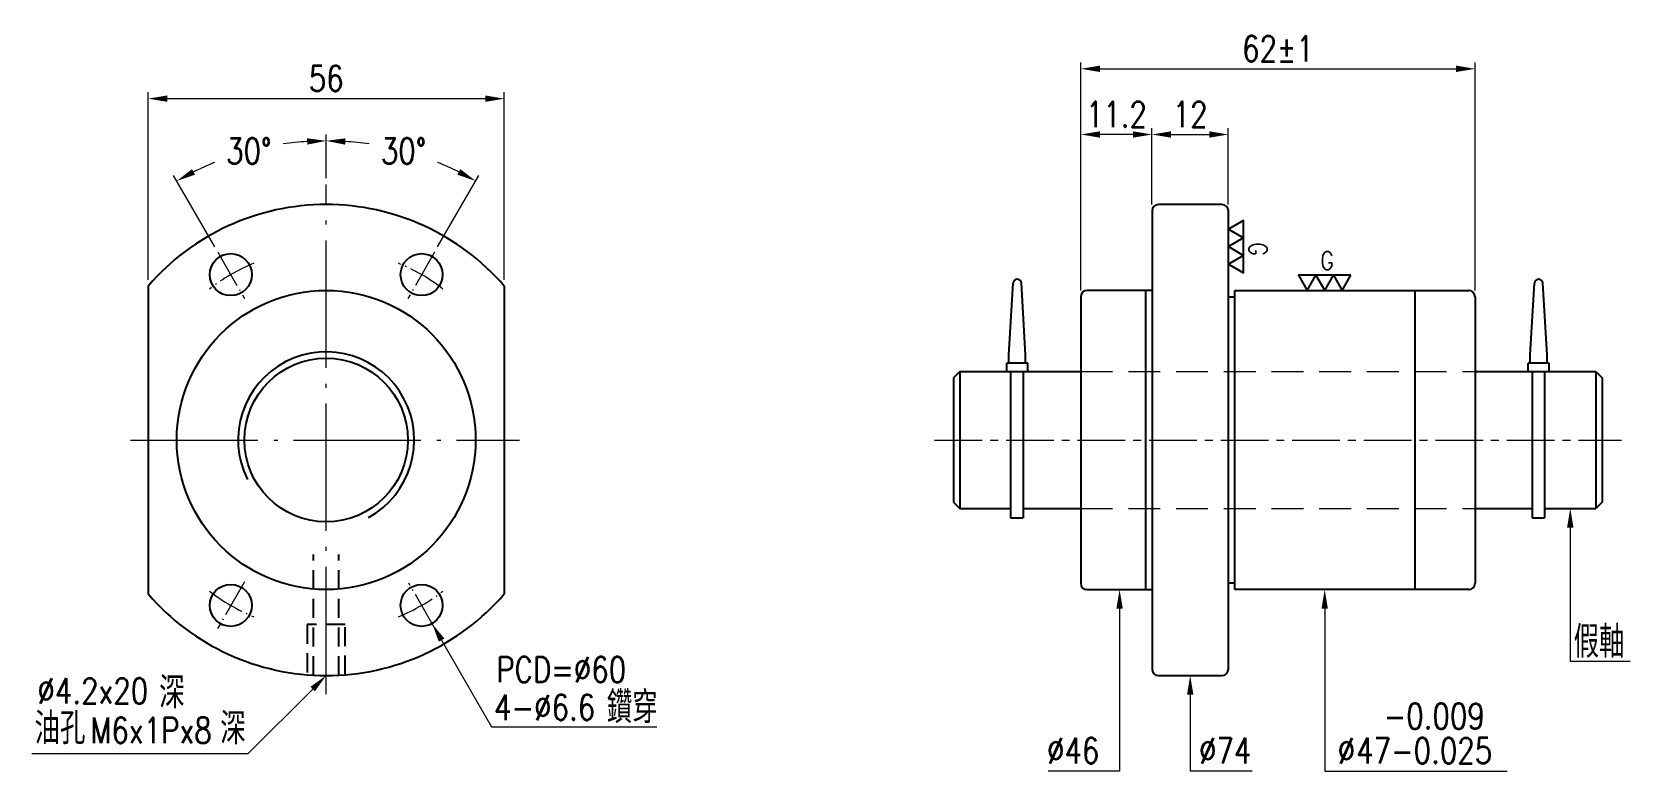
# Model space of a CAD drawing. Header units: millimetres. Extents: x 13 to 264, y -476 to -360.
import ezdxf
from ezdxf.enums import TextEntityAlignment as Align

# ---------------------------------------------------------------- set-up
doc = ezdxf.new("R2010")
doc.units = ezdxf.units.MM
doc.header["$LTSCALE"] = 10
for name, pattern in [('C', [2.5625, 2, -0.25, 0.0625, -0.25]), ('CENTER2', [1.125, 0.75, -0.125, 0.125, -0.125]), ('H', [0.75, 0.5, -0.25]), ('HIDDEN', [0.375, 0.25, -0.125])]:
    doc.linetypes.add(name, pattern=pattern)
doc.layers.get('0').update_dxf_attribs({"linetype": 'CONTINUOUS'})
doc.layers.get('DEFPOINTS').update_dxf_attribs({"linetype": 'CONTINUOUS'})
for name, color, linetype, lineweight in [('01', 1, 'CENTER2', 5), ('03', 94, 'CONTINUOUS', 15), ('05', 5, 'HIDDEN', 9), ('C', 1, 'C', 5)]:
    doc.layers.add(name, color=color, linetype=linetype, lineweight=lineweight)
doc.layers.add('H', color=2, linetype='H')
doc.layers.add('L1', color=4, linetype='CONTINUOUS')
doc.styles.add('SIMPLEX', font='SIMPLEX.shx', dxfattribs={"width": 0.8, "height": 4, "bigfont": 'chineset.shx'})
doc.dimstyles.new('STANDARD$0', dxfattribs={"dimscale": 0, "dimtxt": 3.2, "dimasz": 3, "dimexe": 1, "dimexo": 1, "dimgap": 1, "dimtad": 1, "dimdec": 3, "dimdsep": 46, "dimtxsty": 'SIMPLEX', "dimcen": 0.09, "dimclrd": 256, "dimclre": 256, "dimclrt": 4, "dimadec": 1, "dimazin": 2, "dimtp": -0.1, "dimtm": 0.2, "dimtfac": 1, "dimtdec": 3, "dimtmove": 0, "dimatfit": 3, "dimfxl": 0, "dimtvp": 0.790698, "dimlwd": -1, "dimlwe": -1, "dimarcsym": 0})
doc.dimstyles.new('STANDARD$2', dxfattribs={"dimscale": 0, "dimtxt": 4, "dimasz": 3, "dimexe": 2.2, "dimexo": 2.2, "dimgap": 2.2, "dimtad": 0, "dimtih": 1, "dimtoh": 1, "dimdec": 3, "dimrnd": 0.0005, "dimdsep": 46, "dimtxsty": 'SIMPLEX', "dimcen": 0.09, "dimclrd": 256, "dimclre": 256, "dimclrt": 4, "dimadec": 1, "dimazin": 2, "dimtp": -0.1, "dimtm": 0.2, "dimtfac": 1, "dimtdec": 3, "dimtmove": 2, "dimatfit": 3, "dimfxl": 0, "dimtvp": 0.790698, "dimlwd": -1, "dimlwe": -1, "dimarcsym": 0})

# ---------------------------------------------------------------- blocks, each defined once
blk = doc.blocks.new('*D51')
at = {"layer": '03'}
for p, q in [((188.71, -386.81), (188.71, -374.81)), ((191.71, -375.81), (197.71, -375.81)), ((200.71, -386.81), (200.71, -374.81))]:
    blk.add_line(p, q, dxfattribs=at)
for points in [[(191.71, -375.31), (191.71, -376.31), (188.71, -375.81)], [(197.71, -375.31), (197.71, -376.31), (200.71, -375.81)]]:
    blk.add_solid(points, dxfattribs=at)
at = {"layer": 'DEFPOINTS', "color": 0}
for p in [(200.71, -375.81), (188.71, -387.81), (200.71, -387.81)]:
    blk.add_point(p, dxfattribs=at)
at = {"layer": '03', "color": 4, "insert": (194.71, -372.65), "char_height": 4, "attachment_point": 5, "style": 'SIMPLEX'}
blk.add_mtext('12', dxfattribs=at)
blk = doc.blocks.new('*D52')
at = {"layer": '03'}
for p, q in [((177.51, -400.31), (177.51, -374.81)), ((185.71, -375.81), (180.51, -375.81)), ((188.71, -386.81), (188.71, -374.81))]:
    blk.add_line(p, q, dxfattribs=at)
for points in [[(180.51, -375.31), (180.51, -376.31), (177.51, -375.81)], [(185.71, -375.31), (185.71, -376.31), (188.71, -375.81)]]:
    blk.add_solid(points, dxfattribs=at)
at = {"layer": 'DEFPOINTS', "color": 0}
for p in [(177.51, -375.81), (188.71, -387.81), (177.51, -401.31)]:
    blk.add_point(p, dxfattribs=at)
at = {"layer": '03', "color": 4, "insert": (183.11, -372.65), "char_height": 4, "attachment_point": 5, "style": 'SIMPLEX'}
blk.add_mtext('11.2', dxfattribs=at)
blk = doc.blocks.new('*D53')
at = {"layer": '03'}
for p, q in [((177.51, -400.31), (177.51, -364.49)), ((180.51, -365.49), (236.51, -365.49)), ((239.51, -400.31), (239.51, -364.49))]:
    blk.add_line(p, q, dxfattribs=at)
for points in [[(180.51, -364.99), (180.51, -365.99), (177.51, -365.49)], [(236.51, -364.99), (236.51, -365.99), (239.51, -365.49)]]:
    blk.add_solid(points, dxfattribs=at)
at = {"layer": 'DEFPOINTS', "color": 0}
for p in [(239.51, -365.49), (177.51, -401.31), (239.51, -401.31)]:
    blk.add_point(p, dxfattribs=at)
at = {"layer": '03', "color": 4, "insert": (208.51, -362.33), "char_height": 4, "attachment_point": 5, "style": 'SIMPLEX'}
blk.add_mtext('62%%P1', dxfattribs=at)
blk = doc.blocks.new('*D54')
at = {"layer": '03'}
for p, q in [((58.86, -382.68), (58.86, -375.81)), ((76.38, -393.46), (82.86, -382.24))]:
    blk.add_line(p, q, dxfattribs=at)
for start, end in [(81.7132, 86.3422), (63.6578, 68.0677)]:
    blk.add_arc((58.86, -423.81), 47, start, end, dxfattribs=at)
for points in [[(61.84, -377.41), (61.87, -376.41), (58.86, -376.81)], [(79.95, -381.25), (79.48, -382.13), (82.36, -383.11)]]:
    blk.add_solid(points, dxfattribs=at)
at = {"layer": 'DEFPOINTS', "color": 0}
for p in [(74.93, -379.65), (58.86, -383.68), (75.88, -394.32), (71.71, -401.56), (58.86, -463.72)]:
    blk.add_point(p, dxfattribs=at)
at = {"layer": '03', "color": 4, "insert": (71.02, -378.41), "char_height": 4, "attachment_point": 5, "style": 'SIMPLEX'}
blk.add_mtext('30°', dxfattribs=at)
blk = doc.blocks.new('*D55')
at = {"layer": '03'}
for p, q in [((58.86, -382.68), (58.86, -375.81)), ((41.33, -393.46), (34.86, -382.24))]:
    blk.add_line(p, q, dxfattribs=at)
for start, end in [(93.6578, 98.2868), (111.9323, 116.3422)]:
    blk.add_arc((58.86, -423.81), 47, start, end, dxfattribs=at)
for points in [[(55.85, -376.41), (55.88, -377.41), (58.86, -376.81)], [(38.24, -382.13), (37.77, -381.25), (35.36, -383.11)]]:
    blk.add_solid(points, dxfattribs=at)
at = {"layer": 'DEFPOINTS', "color": 0}
for p in [(50.7, -377.53), (58.86, -383.68), (41.83, -394.32), (46.01, -401.56), (58.86, -463.72)]:
    blk.add_point(p, dxfattribs=at)
at = {"layer": '03', "color": 4, "insert": (46.69, -378.41), "char_height": 4, "attachment_point": 5, "style": 'SIMPLEX'}
blk.add_mtext('30°', dxfattribs=at)
blk = doc.blocks.new('*D56')
at = {"layer": '03'}
for p, q in [((30.86, -398.63), (30.86, -369.18)), ((86.86, -398.63), (86.86, -369.18)), ((33.86, -370.18), (83.86, -370.18))]:
    blk.add_line(p, q, dxfattribs=at)
for points in [[(33.86, -369.68), (33.86, -370.68), (30.86, -370.18)], [(83.86, -369.68), (83.86, -370.68), (86.86, -370.18)]]:
    blk.add_solid(points, dxfattribs=at)
at = {"layer": 'DEFPOINTS', "color": 0}
for p in [(86.86, -370.18), (30.86, -399.63), (86.86, -399.63)]:
    blk.add_point(p, dxfattribs=at)
at = {"layer": '03', "color": 4, "insert": (58.86, -367.01), "char_height": 4, "attachment_point": 5, "style": 'SIMPLEX'}
blk.add_mtext('56', dxfattribs=at)

msp = doc.modelspace()

# ---------------------------------------------------------------- linework, layer by layer
for p, q in [((199.714, -386.8123), (189.714, -386.8123)), ((188.714, -387.8123), (188.714, -459.8123)), ((200.714, -459.8123), (200.714, -387.8123)), ((166.194, -410.4223), (166.8547, -399.194)), ((168.834, -410.4223), (168.1732, -399.194)), ((248.194, -410.4223), (248.8547, -399.194)), ((250.834, -410.4223), (250.1732, -399.194)), ((30.8595, -399.6255), (30.8595, -447.9991)), ((86.8595, -399.6255), (86.8595, -447.9991)), ((177.514, -401.3123), (177.514, -446.3123)), ((188.714, -400.3123), (178.514, -400.3123)), ((187.714, -400.3123), (187.714, -447.3123)), ((200.714, -401.3123), (201.714, -401.3123)), ((201.714, -447.3123), (201.714, -400.3123)), ((201.714, -400.3123), (230.014, -400.3123)), ((230.014, -400.3123), (230.014, -447.3123)), ((230.014, -400.3123), (238.514, -400.3123)), ((239.514, -401.3123), (239.514, -446.3123)), ((169.164, -411.7423), (165.864, -411.7423)), ((165.864, -413.0623), (165.864, -411.7423)), ((166.194, -411.7423), (166.194, -410.4223)), ((168.834, -411.7423), (168.834, -410.4223)), ((169.164, -413.0623), (169.164, -411.7423)), ((251.164, -411.7423), (247.864, -411.7423)), ((247.864, -413.0623), (247.864, -411.7423)), ((248.194, -411.7423), (248.194, -410.4223)), ((250.834, -411.7423), (250.834, -410.4223)), ((251.164, -413.0623), (251.164, -411.7423)), ((158.514, -413.0623), (157.514, -414.0623)), ((157.514, -414.0623), (157.514, -433.5623)), ((158.514, -413.0623), (177.514, -413.0623)), ((158.514, -413.0623), (158.514, -434.5623)), ((165.864, -413.0623), (169.164, -413.0623)), ((166.4689, -413.0623), (166.4689, -436.0623)), ((168.4489, -413.0623), (168.4489, -436.0623)), ((239.514, -413.0623), (258.514, -413.0623)), ((247.864, -413.0623), (251.164, -413.0623)), ((248.4689, -413.0623), (248.4689, -436.0623)), ((250.4489, -413.0623), (250.4489, -436.0623)), ((258.514, -413.0623), (258.514, -434.5623)), ((258.514, -413.0623), (259.514, -414.0623)), ((259.514, -414.0623), (259.514, -433.5623)), ((157.514, -433.5623), (158.514, -434.5623)), ((158.514, -434.5623), (166.4689, -434.5623)), ((168.4489, -434.5623), (177.514, -434.5623)), ((239.514, -434.5623), (248.4689, -434.5623)), ((250.4489, -434.5623), (258.514, -434.5623)), ((259.514, -433.5623), (258.514, -434.5623)), ((166.4689, -436.0623), (168.4489, -436.0623)), ((248.4689, -436.0623), (250.4489, -436.0623)), ((201.714, -446.3123), (200.714, -446.3123)), ((178.514, -447.3123), (188.714, -447.3123)), ((230.014, -447.3123), (201.714, -447.3123)), ((238.514, -447.3123), (230.014, -447.3123)), ((189.714, -460.8123), (199.714, -460.8123))]:
    msp.add_line(p, q)
for centre, radius in [((43.8595, -397.8315), 3.3), ((73.8595, -397.8315), 3.3), ((58.8595, -423.8123), 23.5), ((58.8595, -423.8123), 12.85), ((43.8595, -449.7931), 3.3), ((73.8595, -449.7931), 3.3)]:
    msp.add_circle(centre, radius)
for centre, radius, start, end in [((58.8595, -423.8123), 37, 40.820891, 139.179109), ((189.714, -387.8123), 1, 90, 180), ((199.714, -387.8123), 1, 0, 90), ((167.514, -399.2257), 0.66, 2.753997, 177.246003), ((249.514, -399.2257), 0.66, 2.753997, 177.246003), ((178.514, -401.3123), 1, 90, 180), ((238.514, -401.3123), 1, 0, 90), ((178.514, -446.3123), 1, 180, 270), ((238.514, -446.3123), 1, 270, 0), ((58.8595, -423.8123), 37, 220.820891, 319.179109), ((189.714, -459.8123), 1, 180, 270), ((199.714, -459.8123), 1, 270, 0)]:
    msp.add_arc(centre, radius, start, end)
at = {"layer": '01'}
msp.add_line((154.514, -423.8123), (262.514, -423.8123), dxfattribs=at)
at = {"layer": '03'}
for p, q in [((254.4814, -437.5623), (254.4814, -458.5808)), ((183.614, -450.3123), (183.614, -475.8123)), ((215.864, -450.3123), (215.864, -475.8123)), ((77.0095, -455.249), (84.8643, -468.854)), ((254.4814, -458.5808), (263.8778, -458.5808)), ((56.7339, -462.9293), (46.57, -473.0519)), ((194.714, -463.8123), (194.714, -475.8123)), ((84.8643, -468.854), (110.8474, -468.854)), ((12.5947, -473.0519), (46.57, -473.0519)), ((181.6292, -475.8123), (172.3622, -475.8123)), ((183.614, -475.8123), (181.6292, -475.8123)), ((202.9425, -475.8123), (194.714, -475.8123)), ((204.4659, -475.8123), (202.9425, -475.8123)), ((215.864, -475.8123), (244.535, -475.8123))]:
    msp.add_line(p, q, dxfattribs=at)
for points in [[(253.9814, -437.5623), (254.9814, -437.5623), (254.4814, -434.5623)], [(183.114, -450.3123), (184.114, -450.3123), (183.614, -447.3123)], [(215.364, -450.3123), (216.364, -450.3123), (215.864, -447.3123)], [(76.5765, -455.499), (77.4425, -454.999), (75.5095, -452.6509)], [(56.381, -462.575), (57.0867, -463.2836), (58.8595, -460.8123)], [(194.214, -463.8123), (195.214, -463.8123), (194.714, -460.8123)]]:
    msp.add_solid(points, dxfattribs=at)
at = {"layer": '05', "ltscale": 2}
for p, q in [((177.514, -413.0623), (239.514, -413.0623)), ((177.514, -434.5623), (239.514, -434.5623))]:
    msp.add_line(p, q, dxfattribs=at)
at = {"layer": 'C'}
for p, q in [((58.8595, -463.7187), (58.8595, -383.6817)), ((28.112, -423.8123), (89.233, -423.8123))]:
    msp.add_line(p, q, dxfattribs=at)
at = {"layer": 'C', "ltscale": 0.3}
for p, q in [((41.8343, -394.3237), (46.0095, -401.5554)), ((75.8847, -394.3237), (71.7095, -401.5554)), ((46.0095, -446.0691), (41.7648, -453.4212)), ((75.8847, -453.3008), (71.8343, -446.2853))]:
    msp.add_line(p, q, dxfattribs=at)
for start, end in [(112.258323, 127.741677), (52.258323, 67.741677), (232.258323, 247.741677), (292.258323, 307.741677)]:
    msp.add_arc((58.8595, -423.8123), 30, start, end, dxfattribs=at)
at = {"layer": 'H', "color": 5, "ltscale": 0.6}
for p, q in [((56.8595, -460.7582), (56.8595, -441.8123)), ((60.8595, -460.7582), (60.8595, -441.8123)), ((55.8595, -452.8123), (55.8595, -460.6905)), ((61.8595, -452.8123), (55.8595, -452.8123)), ((61.8595, -460.6905), (61.8595, -452.8123))]:
    msp.add_line(p, q, dxfattribs=at)
at = {"layer": 'L1'}
for points in [[(203.0918, -392.0604), (203.0918, -389.3148), (200.714, -390.6876)], [(203.0918, -394.8061), (203.0918, -392.0604), (200.714, -393.4333)], [(203.0918, -397.5518), (203.0918, -394.8061), (200.714, -396.1789)], [(214.4911, -397.9345), (211.7454, -397.9345), (213.1183, -400.3123)], [(217.2368, -397.9345), (214.4911, -397.9345), (215.864, -400.3123)], [(219.9825, -397.9345), (217.2368, -397.9345), (218.6096, -400.3123)]]:
    msp.add_lwpolyline(points, close=True, dxfattribs=at)
msp.add_arc((58.8595, -423.8123), 13.85, 298.664987, 206.525269, dxfattribs=at)

# ---------------------------------------------------------------- texts
at = {"layer": '03', "color": 4, "style": 'SIMPLEX', "width": 0.8}
for s, height, p in [('深', 5, (32.5972, -465.9936)), ('油孔       ', 5, (13, -471.6047)), ('深', 5, (42.191, -471.6047)), ('   -0.009', 4, (217.9732, -469.1956)), ('∅', 4, (217.9107, -474.6123)), ('47-0.025', 4, (220.8059, -474.6123))]:
    msp.add_text(s, height=height, dxfattribs=at).set_placement(p)
at = {"layer": '03', "color": 4, "style": 'SIMPLEX'}
for s, insert, char_height, attachment_point in [('假軸', (255.0085, -458.0284), 5, 7), ('PCD=%%C60', (85.5954, -461.8738), 4, 7), ('%%c4.2x20', (13.4565, -465.2295), 4, 7), ('4-%%C6.6', (85.2522, -467.8222), 4, 7), ('鑽穿', (102.9852, -468.3086), 5, 7), ('M6x1Px8', (21.7945, -471.4196), 4, 7), ('%%C46', (180.4292, -474.6123), 4, 9), ('%%C74', (204.3299, -474.6123), 4, 9)]:
    msp.add_mtext(s, dxfattribs=dict(at, insert=insert, char_height=char_height, attachment_point=attachment_point))
at = {"layer": 'L1', "style": 'SIMPLEX', "width": 0.8}
msp.add_text('G', height=2.8636, rotation=270, dxfattribs=at).set_placement((205.3889, -392.7705), align=Align.MIDDLE_LEFT)
msp.add_text('G', height=2.8636, dxfattribs=at).set_placement((215.2012, -395.6374), align=Align.MIDDLE_LEFT)

# ---------------------------------------------------------------- dimensions: what is measured, and where the dimension line sits
at = {"layer": '03'}
dim = msp.add_linear_dim(base=(239.514, -365.4946), p1=(177.514, -401.3123), p2=(239.514, -401.3123), text='<>%%P1', dimstyle='STANDARD$0', override={"dimscale": 1, "dimtxt": 4, "dimgap": 1.2, "dimtad": 0}, dxfattribs=at)
dim.commit()
dim.dimension.update_dxf_attribs({"geometry": '*D53', "text_midpoint": (208.514, -362.3318)})
for base, p1, p2, picture, middle in [((86.8595, -370.1763), (30.8595, -399.6255), (86.8595, -399.6255), '*D56', (58.8595, -367.0135)), ((177.514, -375.8123), (188.714, -387.8123), (177.514, -401.3123), '*D52', (183.114, -372.6495)), ((200.714, -375.8123), (188.714, -387.8123), (200.714, -387.8123), '*D51', (194.714, -372.6495))]:
    dim = msp.add_linear_dim(base=base, p1=p1, p2=p2, dimstyle='STANDARD$0', override={"dimscale": 1, "dimtxt": 4, "dimgap": 1.2, "dimtad": 0}, dxfattribs=at)
    dim.commit()
    dim.dimension.update_dxf_attribs({"geometry": picture, "text_midpoint": middle})
for base, line1, picture, middle in [((50.698, -377.5263), ((41.8343, -394.3237), (46.0095, -401.5554)), '*D55', (46.695, -378.4138)), ((74.9344, -379.6467), ((75.8847, -394.3237), (71.7095, -401.5554)), '*D54', (71.024, -378.4138))]:
    dim = msp.add_angular_dim_2l(base=base, line1=line1, line2=((58.8595, -463.7187), (58.8595, -383.6817)), dimstyle='STANDARD$2', override={"dimscale": 1, "dimexe": 1, "dimexo": 1, "dimgap": 1.2, "dimtmove": 0}, dxfattribs=at)
    dim.commit()
    dim.dimension.update_dxf_attribs({"geometry": picture, "text_midpoint": middle})

doc.saveas('drawing.dxf')
